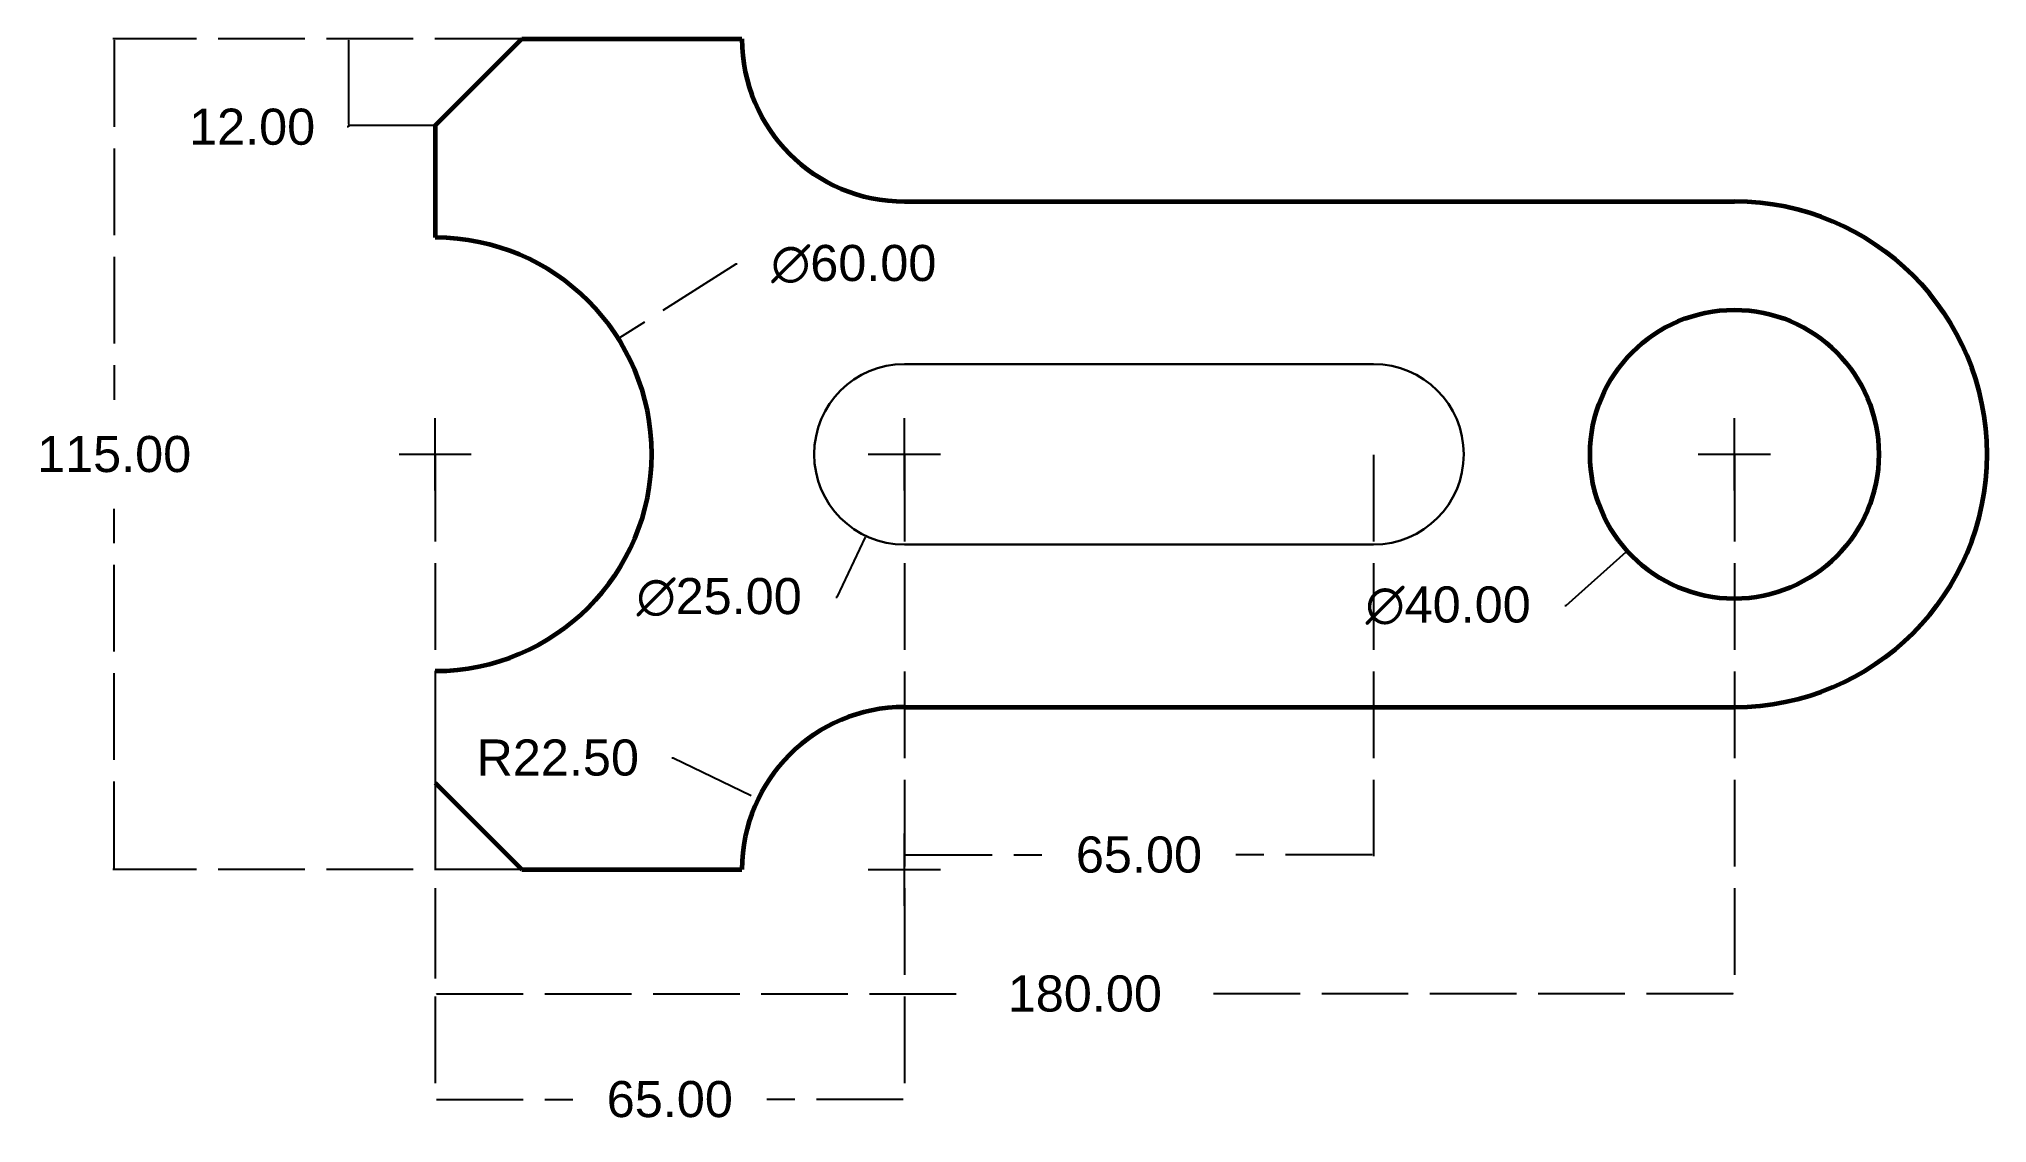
# Model space of a CAD drawing. Header units: inches. Extents: x -43 to 227, y -115 to 35.
import ezdxf

# ---------------------------------------------------------------- set-up
doc = ezdxf.new("R2010")
doc.units = ezdxf.units.IN
doc.header["$MEASUREMENT"] = 0
doc.linetypes.add('ACAD_ISO02W100', pattern=[15, 12, -3])
for name, color, linetype, lineweight in [('Layer1', 160, 'Continuous', 60), ('Layer2', 90, 'Continuous', 30), ('Layer3', 50, 'ACAD_ISO02W100', 9)]:
    doc.layers.add(name, color=color, linetype=linetype, lineweight=lineweight)
doc.styles.get("Standard").update_dxf_attribs({"font": 'arial.ttf'})
doc.dimstyles.get("Standard").update_dxf_attribs({"dimtxt": 5, "dimasz": 0.18, "dimexe": 0.18, "dimexo": 0.0625, "dimgap": 5, "dimtad": 0, "dimtih": 1, "dimtoh": 1, "dimzin": 0, "dimdsep": 46, "dimtxsty": 'Standard', "dimcen": 5, "dimclrd": 5, "dimclre": 5, "dimclrt": 5, "dimadec": 0, "dimazin": 0, "dimtfac": 1, "dimtofl": 0, "dimtmove": 0, "dimatfit": 3, "dimfxl": 1, "dimtfillclr": 5, "dimtolj": 1, "dimtzin": 0, "dimarcsym": 0})

# ---------------------------------------------------------------- blocks, each defined once
blk = doc.blocks.new('*D1')
at = {"layer": 'Defpoints', "color": 0, "transparency": 16777216}
for p in [(-32.15, 34.98), (24.34, 34.98), (24.34, -80.02)]:
    blk.add_point(p, dxfattribs=at)
at = {"layer": 'Layer3', "color": 5, "lineweight": -2, "transparency": 16777216}
for p, q in [((24.28, 34.98), (-32.33, 34.98)), ((-32.15, 34.8), (-32.15, -14.97)), ((-32.15, -79.84), (-32.15, -30.08)), ((24.28, -80.02), (-32.33, -80.02))]:
    blk.add_line(p, q, dxfattribs=at)
at = {"layer": 'Layer3', "color": 5, "transparency": 16777216}
for points in [[(-32.18, 34.8), (-32.12, 34.8), (-32.15, 34.98)], [(-32.18, -79.84), (-32.12, -79.84), (-32.15, -80.02)]]:
    blk.add_solid(points, dxfattribs=at)
at = {"layer": 'Layer3', "color": 5, "transparency": 16777216, "insert": (-32.15, -22.52), "char_height": 5, "attachment_point": 5}
blk.add_mtext('\\A1;115.00', dxfattribs=at)
blk = doc.blocks.new('*D2')
at = {"layer": 'Defpoints', "color": 0, "transparency": 16777216}
for p in [(37.7, -6.5), (-13.02, -38.55)]:
    blk.add_point(p, dxfattribs=at)
at = {"layer": 'Layer3', "color": 5, "lineweight": -2, "transparency": 16777216}
for p, q in [((54, 3.8), (37.85, -6.4)), ((54.18, 3.8), (54, 3.8)), ((12.34, -27.52), (12.34, -17.52)), ((7.34, -22.52), (17.34, -22.52))]:
    blk.add_line(p, q, dxfattribs=at)
at = {"layer": 'Layer3', "color": 5, "transparency": 16777216}
blk.add_solid([(37.84, -6.37), (37.87, -6.43), (37.7, -6.5)], dxfattribs=at)
at = {"layer": 'Layer3', "color": 5, "transparency": 16777216, "insert": (70.33, 3.8), "char_height": 5, "attachment_point": 5}
blk.add_mtext('\\A1;∅60.00', dxfattribs=at)
blk = doc.blocks.new('*D3')
at = {"layer": 'Defpoints', "color": 0, "transparency": 16777216}
for p in [(82.67, -11.22), (72.01, -33.83)]:
    blk.add_point(p, dxfattribs=at)
at = {"layer": 'Layer3', "color": 5, "lineweight": -2, "transparency": 16777216}
for p, q in [((77.34, -27.52), (77.34, -17.52)), ((72.34, -22.52), (82.34, -22.52)), ((68.01, -42.32), (71.93, -33.99)), ((67.83, -42.32), (68.01, -42.32))]:
    blk.add_line(p, q, dxfattribs=at)
at = {"layer": 'Layer3', "color": 5, "transparency": 16777216}
blk.add_solid([(71.91, -33.98), (71.96, -34.01), (72.01, -33.83)], dxfattribs=at)
at = {"layer": 'Layer3', "color": 5, "transparency": 16777216, "insert": (51.68, -42.32), "char_height": 5, "attachment_point": 5}
blk.add_mtext('\\A1;∅25.00', dxfattribs=at)
blk = doc.blocks.new('*D4')
at = {"layer": 'Defpoints', "color": 0, "transparency": 16777216}
for p in [(207.22, -9.16), (177.46, -35.89)]:
    blk.add_point(p, dxfattribs=at)
at = {"layer": 'Layer3', "color": 5, "lineweight": -2, "transparency": 16777216}
for p, q in [((192.34, -27.52), (192.34, -17.52)), ((187.34, -22.52), (197.34, -22.52)), ((169.01, -43.48), (177.33, -36.01)), ((168.83, -43.48), (169.01, -43.48))]:
    blk.add_line(p, q, dxfattribs=at)
at = {"layer": 'Layer3', "color": 5, "transparency": 16777216}
blk.add_solid([(177.31, -35.99), (177.35, -36.03), (177.46, -35.89)], dxfattribs=at)
at = {"layer": 'Layer3', "color": 5, "transparency": 16777216, "insert": (152.68, -43.48), "char_height": 5, "attachment_point": 5}
blk.add_mtext('\\A1;∅40.00', dxfattribs=at)
blk = doc.blocks.new('*D5')
at = {"layer": 'Defpoints', "color": 0, "transparency": 16777216}
for p in [(192.34, -22.52), (12.34, -68.02), (192.34, -97.21)]:
    blk.add_point(p, dxfattribs=at)
at = {"layer": 'Layer3', "color": 5, "lineweight": -2, "transparency": 16777216}
for p, q in [((192.34, -22.59), (192.34, -97.39)), ((12.34, -68.09), (12.34, -97.39)), ((12.52, -97.21), (87.21, -97.21)), ((192.16, -97.21), (117.48, -97.21))]:
    blk.add_line(p, q, dxfattribs=at)
at = {"layer": 'Layer3', "color": 5, "transparency": 16777216}
for points in [[(12.52, -97.18), (12.52, -97.24), (12.34, -97.21)], [(192.16, -97.18), (192.16, -97.24), (192.34, -97.21)]]:
    blk.add_solid(points, dxfattribs=at)
at = {"layer": 'Layer3', "color": 5, "transparency": 16777216, "insert": (102.34, -97.21), "char_height": 5, "attachment_point": 5}
blk.add_mtext('\\A1;180.00', dxfattribs=at)
blk = doc.blocks.new('*D6')
at = {"layer": 'Defpoints', "color": 0, "transparency": 16777216}
for p in [(24.34, 34.98), (0.34, 22.98), (12.34, 22.98)]:
    blk.add_point(p, dxfattribs=at)
at = {"layer": 'Layer3', "color": 5, "lineweight": -2, "transparency": 16777216}
for p, q in [((24.28, 34.98), (0.16, 34.98)), ((0.34, 34.8), (0.34, 23.16)), ((12.28, 22.98), (0.16, 22.98)), ((0.34, 22.8), (0.16, 22.8)), ((0.34, 22.98), (0.34, 22.8))]:
    blk.add_line(p, q, dxfattribs=at)
at = {"layer": 'Layer3', "color": 5, "transparency": 16777216}
for points in [[(0.31, 34.8), (0.37, 34.8), (0.34, 34.98)], [(0.31, 23.16), (0.37, 23.16), (0.34, 22.98)]]:
    blk.add_solid(points, dxfattribs=at)
at = {"layer": 'Layer3', "color": 5, "transparency": 16777216, "insert": (-13.03, 22.8), "char_height": 5, "attachment_point": 5}
blk.add_mtext('\\A1;12.00', dxfattribs=at)
blk = doc.blocks.new('*D7')
at = {"layer": 'Defpoints', "color": 0, "transparency": 16777216}
for p in [(12.34, -22.52), (77.34, -22.52), (77.34, -111.83)]:
    blk.add_point(p, dxfattribs=at)
at = {"layer": 'Layer3', "color": 5, "lineweight": -2, "transparency": 16777216}
for p, q in [((12.34, -22.59), (12.34, -112.01)), ((77.34, -22.59), (77.34, -112.01)), ((12.52, -111.83), (31.4, -111.83)), ((77.16, -111.83), (58.28, -111.83))]:
    blk.add_line(p, q, dxfattribs=at)
at = {"layer": 'Layer3', "color": 5, "transparency": 16777216}
for points in [[(12.52, -111.8), (12.52, -111.86), (12.34, -111.83)], [(77.16, -111.8), (77.16, -111.86), (77.34, -111.83)]]:
    blk.add_solid(points, dxfattribs=at)
at = {"layer": 'Layer3', "color": 5, "transparency": 16777216, "insert": (44.84, -111.83), "char_height": 5, "attachment_point": 5}
blk.add_mtext('\\A1;65.00', dxfattribs=at)
blk = doc.blocks.new('*D8')
at = {"layer": 'Defpoints', "color": 0, "transparency": 16777216}
for p in [(77.34, -22.52), (142.34, -22.52), (142.34, -77.97)]:
    blk.add_point(p, dxfattribs=at)
at = {"layer": 'Layer3', "color": 5, "lineweight": -2, "transparency": 16777216}
for p, q in [((77.34, -22.59), (77.34, -78.15)), ((142.34, -22.59), (142.34, -78.15)), ((77.52, -77.97), (96.4, -77.97)), ((142.16, -77.97), (123.28, -77.97))]:
    blk.add_line(p, q, dxfattribs=at)
at = {"layer": 'Layer3', "color": 5, "transparency": 16777216}
for points in [[(77.52, -77.94), (77.52, -78), (77.34, -77.97)], [(142.16, -77.94), (142.16, -78), (142.34, -77.97)]]:
    blk.add_solid(points, dxfattribs=at)
at = {"layer": 'Layer3', "color": 5, "transparency": 16777216, "insert": (109.84, -77.97), "char_height": 5, "attachment_point": 5}
blk.add_mtext('\\A1;65.00', dxfattribs=at)
blk = doc.blocks.new('*D9')
at = {"layer": 'Defpoints', "color": 0, "transparency": 16777216}
for p in [(57.08, -70.23), (77.34, -80.02)]:
    blk.add_point(p, dxfattribs=at)
at = {"layer": 'Layer3', "color": 5, "lineweight": -2, "transparency": 16777216}
for p, q in [((45.13, -64.54), (45.31, -64.54)), ((45.31, -64.54), (56.92, -70.15)), ((77.34, -85.02), (77.34, -75.02)), ((72.34, -80.02), (82.34, -80.02))]:
    blk.add_line(p, q, dxfattribs=at)
at = {"layer": 'Layer3', "color": 5, "transparency": 16777216}
blk.add_solid([(56.94, -70.12), (56.91, -70.18), (57.08, -70.23)], dxfattribs=at)
at = {"layer": 'Layer3', "color": 5, "transparency": 16777216, "insert": (29.31, -64.54), "char_height": 5, "attachment_point": 5}
blk.add_mtext('\\A1;R22.50', dxfattribs=at)

msp = doc.modelspace()

# ---------------------------------------------------------------- linework, layer by layer
msp.add_line((12.341, -52.524), (12.341, -68.024))
at = {"layer": 'Layer1'}
for p, q in [((12.341, 22.976), (24.341, 34.976)), ((24.341, 34.976), (54.841, 34.976)), ((12.341, 22.976), (12.341, 7.476)), ((77.341, 12.476), (192.341, 12.476)), ((77.341, -57.524), (192.341, -57.524)), ((12.341, -68.024), (24.341, -80.024)), ((24.341, -80.024), (54.841, -80.024))]:
    msp.add_line(p, q, dxfattribs=at)
msp.add_circle((192.341, -22.524), 20, dxfattribs=at)
for centre, radius, start, end in [((77.341, 34.976), 22.5, 180, 270), ((192.341, -22.524), 35, 270, 90), ((12.341, -22.524), 30, 270, 90), ((77.341, -80.024), 22.5, 90, 180)]:
    msp.add_arc(centre, radius, start, end, dxfattribs=at)
at = {"layer": 'Layer2'}
for p, q in [((77.341, -10.024), (142.341, -10.024)), ((77.341, -35.024), (142.341, -35.024))]:
    msp.add_line(p, q, dxfattribs=at)
for centre, start, end in [((77.341, -22.524), 90, 270), ((142.341, -22.524), 270, 90)]:
    msp.add_arc(centre, 12.5, start, end, dxfattribs=at)

# ---------------------------------------------------------------- dimensions: what is measured, and where the dimension line sits
at = {"layer": 'Layer3'}
for base, p1, p2, picture, middle in [((-32.151, 34.976), (24.341, -80.024), (24.341, 34.976), '*D1', (-32.151, -22.524)), ((0.341, 22.976), (24.341, 34.976), (12.341, 22.976), '*D6', (-13.031, 22.796))]:
    dim = msp.add_linear_dim(base=base, p1=p1, p2=p2, angle=90, dimstyle='Standard', dxfattribs=at)
    dim.commit()
    dim.dimension.update_dxf_attribs({"geometry": picture, "text_midpoint": middle})
for p1, p2, picture, middle in [((-13.018, -38.553), (37.701, -6.496), '*D2', (70.326, 3.805)), ((207.219, -9.158), (177.464, -35.891), '*D4', (152.684, -43.484)), ((82.671, -11.218), (72.011, -33.831), '*D3', (51.683, -42.317))]:
    dim = msp.add_diameter_dim_2p(p1=p1, p2=p2, dimstyle='Standard', dxfattribs=at)
    dim.commit()
    dim.dimension.update_dxf_attribs({"geometry": picture, "text_midpoint": middle, "dimtype": 163})
for base, p1, p2, picture, middle in [((192.341, -97.209), (12.341, -68.024), (192.341, -22.524), '*D5', (102.341, -97.209)), ((77.341, -111.827), (12.341, -22.524), (77.341, -22.524), '*D7', (44.841, -111.827)), ((142.341, -77.966), (77.341, -22.524), (142.341, -22.524), '*D8', (109.841, -77.966))]:
    dim = msp.add_linear_dim(base=base, p1=p1, p2=p2, dimstyle='Standard', dxfattribs=at)
    dim.commit()
    dim.dimension.update_dxf_attribs({"geometry": picture, "text_midpoint": middle})
dim = msp.add_radius_dim(center=(77.341, -80.024), mpoint=(57.085, -70.23), dimstyle='Standard', dxfattribs=at)
dim.commit()
dim.dimension.update_dxf_attribs({"geometry": '*D9', "text_midpoint": (29.313, -64.538), "dimtype": 164})

doc.saveas('drawing.dxf')
